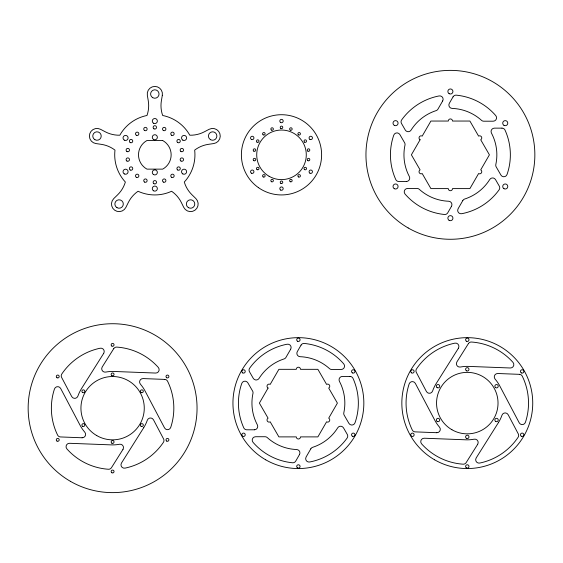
<?xml version="1.0" encoding="UTF-8"?>
<svg xmlns="http://www.w3.org/2000/svg" width="563" height="563" viewBox="0 0 563 563"><rect width="100%" height="100%" fill="white"/><g stroke="black" fill="none" stroke-linecap="round" stroke-linejoin="round"><path stroke-width="0.84" d="M162.32 95.302L161.405 100.643A29.586 29.586 0 0 0 162.665 115.485A40.114 40.114 0 0 1 189.815 135.211A29.586 29.586 0 0 0 204.327 131.826L209.119 129.307A7.601 7.601 0 0 1 219.88 133.684A7.601 7.601 0 0 1 213.75 143.558L208.387 144.339A29.586 29.586 0 0 0 194.664 150.124A40.114 40.114 0 0 1 184.291 182.039A29.586 29.586 0 0 0 191.997 194.798L195.875 198.577A7.601 7.601 0 0 1 195.03 210.168A7.601 7.601 0 0 1 183.749 207.381L181.349 202.525A29.586 29.586 0 0 0 171.602 191.258A40.114 40.114 0 0 1 138.048 191.258A29.586 29.586 0 0 0 128.301 202.525L125.901 207.381A7.601 7.601 0 0 1 114.62 210.168A7.601 7.601 0 0 1 113.775 198.577L117.653 194.798A29.586 29.586 0 0 0 125.359 182.039A40.114 40.114 0 0 1 114.986 150.124A29.586 29.586 0 0 0 101.263 144.339L95.9 143.558A7.601 7.601 0 0 1 89.77 133.684A7.601 7.601 0 0 1 100.531 129.307L105.323 131.826A29.586 29.586 0 0 0 119.835 135.211A40.114 40.114 0 0 1 146.985 115.485A29.586 29.586 0 0 0 148.245 100.643L147.337 95.302A7.601 7.601 0 0 1 154.825 86.42A7.601 7.601 0 0 1 162.32 95.302M268.079 388.048L259.381 403.108L268.079 418.168A2.111 2.111 0 0 0 267.305 421.054A2.111 2.111 0 0 0 270.191 421.828L278.889 436.888L296.279 436.888A2.111 2.111 0 0 0 298.39 438.999A2.111 2.111 0 0 0 300.501 436.888L317.891 436.888L326.589 421.828A2.111 2.111 0 0 0 329.475 421.054A2.111 2.111 0 0 0 328.701 418.168L337.399 403.108L328.701 388.048A2.111 2.111 0 0 0 329.475 385.162A2.111 2.111 0 0 0 326.589 384.388L317.891 369.328L300.501 369.328A2.111 2.111 0 0 0 298.39 367.217A2.111 2.111 0 0 0 296.279 369.328L278.889 369.328L270.191 384.388A2.111 2.111 0 0 0 267.305 385.162A2.111 2.111 0 0 0 268.079 388.048M290.677 349.229L285.955 357.399A3.378 3.378 0 0 1 284.069 358.92A46.447 46.447 0 0 0 259.05 378.42A3.378 3.378 0 0 1 253.259 378.315L249.5 371.798A3.378 3.378 0 0 1 249.683 368.139A59.959 59.959 0 0 1 287.116 344.218A3.378 3.378 0 0 1 290.677 349.229M301.057 345.112L297.299 351.629A3.378 3.378 0 0 0 300.1 356.696A46.447 46.447 0 0 1 329.496 368.617A3.378 3.378 0 0 0 331.755 369.483L341.192 369.483A3.378 3.378 0 0 0 343.754 363.895A59.959 59.959 0 0 0 304.316 343.444A3.378 3.378 0 0 0 301.057 345.112M420.089 139.765L411.391 154.825L420.089 169.885A2.111 2.111 0 0 0 419.315 172.771A2.111 2.111 0 0 0 422.201 173.545L430.899 188.605L448.289 188.605A2.111 2.111 0 0 0 450.4 190.716A2.111 2.111 0 0 0 452.511 188.605L469.901 188.605L478.599 173.545A2.111 2.111 0 0 0 481.485 172.771A2.111 2.111 0 0 0 480.711 169.885L489.409 154.825L480.711 139.765A2.111 2.111 0 0 0 481.485 136.879A2.111 2.111 0 0 0 478.599 136.105L469.901 121.045L452.511 121.045A2.111 2.111 0 0 0 450.4 118.934A2.111 2.111 0 0 0 448.289 121.045L430.899 121.045L422.201 136.105A2.111 2.111 0 0 0 419.315 136.879A2.111 2.111 0 0 0 420.089 139.765M442.687 100.939L437.965 109.116A3.378 3.378 0 0 1 436.079 110.637A46.447 46.447 0 0 0 411.06 130.137A3.378 3.378 0 0 1 405.269 130.032L401.51 123.515A3.378 3.378 0 0 1 401.693 119.856A59.959 59.959 0 0 1 439.126 95.935A3.378 3.378 0 0 1 442.687 100.939M453.067 96.829L449.309 103.346A3.378 3.378 0 0 0 452.11 108.406A46.447 46.447 0 0 1 481.506 120.334A3.378 3.378 0 0 0 483.765 121.2L493.209 121.2A3.378 3.378 0 0 0 495.764 115.612A59.959 59.959 0 0 0 456.326 95.161A3.378 3.378 0 0 0 453.067 96.829M299.481 454.587L295.723 461.104A3.378 3.378 0 0 1 292.464 462.772A59.959 59.959 0 0 1 253.026 442.321A3.378 3.378 0 0 1 255.588 436.733L265.025 436.733A3.378 3.378 0 0 1 267.284 437.599A46.447 46.447 0 0 0 296.68 449.527A3.378 3.378 0 0 1 299.481 454.587M310.825 448.817L306.103 456.994A3.378 3.378 0 0 0 309.664 461.998A59.959 59.959 0 0 0 347.097 438.077A3.378 3.378 0 0 0 347.28 434.418L343.521 427.901A3.378 3.378 0 0 0 337.73 427.796A46.447 46.447 0 0 1 312.711 447.296A3.378 3.378 0 0 0 310.825 448.817M451.491 206.304L447.733 212.821A3.378 3.378 0 0 1 444.474 214.489A59.959 59.959 0 0 1 405.036 194.038A3.378 3.378 0 0 1 407.598 188.45L417.035 188.45A3.378 3.378 0 0 1 419.294 189.316A46.447 46.447 0 0 0 448.69 201.244A3.378 3.378 0 0 1 451.491 206.304M462.835 200.534L458.113 208.711A3.378 3.378 0 0 0 461.674 213.715A59.959 59.959 0 0 0 499.107 189.794A3.378 3.378 0 0 0 499.29 186.135L495.531 179.618A3.378 3.378 0 0 0 489.74 179.513A46.447 46.447 0 0 1 464.721 199.013A3.378 3.378 0 0 0 462.835 200.534M103.712 353.332L81.508 388.611A36.736 36.736 0 0 0 77.905 396.106A3.378 3.378 0 0 1 71.726 396.57L61.627 377.435A3.378 3.378 0 0 1 61.817 373.973A61.226 61.226 0 0 1 100.165 348.223A3.378 3.378 0 0 1 103.712 353.332M113.733 348.666L102.213 366.977A3.378 3.378 0 0 0 105.703 372.094A36.736 36.736 0 0 1 114 371.467L155.648 373.058A3.378 3.378 0 0 0 158.302 367.435A61.226 61.226 0 0 0 116.83 347.097A3.378 3.378 0 0 0 113.733 348.666M122.987 449.373L111.467 467.684A3.378 3.378 0 0 1 108.37 469.253A61.226 61.226 0 0 1 66.898 448.915A3.378 3.378 0 0 1 69.552 443.292L111.2 444.883A36.736 36.736 0 0 0 119.497 444.256A3.378 3.378 0 0 1 122.987 449.373M143.692 427.739L121.488 463.018A3.378 3.378 0 0 0 125.035 468.127A61.226 61.226 0 0 0 163.383 442.377A3.378 3.378 0 0 0 163.573 438.915L153.474 419.78A3.378 3.378 0 0 0 147.295 420.244A36.736 36.736 0 0 1 143.692 427.739M458.402 348.265L436.198 383.544A36.736 36.736 0 0 0 432.595 391.039A3.378 3.378 0 0 1 426.416 391.503L416.317 372.368A3.378 3.378 0 0 1 416.507 368.906A61.226 61.226 0 0 1 454.855 343.156A3.378 3.378 0 0 1 458.402 348.265M468.423 343.599L456.903 361.91A3.378 3.378 0 0 0 460.393 367.027A36.736 36.736 0 0 1 468.69 366.4L510.338 367.991A3.378 3.378 0 0 0 512.992 362.368A61.226 61.226 0 0 0 471.52 342.03A3.378 3.378 0 0 0 468.423 343.599M477.677 444.306L466.157 462.617A3.378 3.378 0 0 1 463.06 464.186A61.226 61.226 0 0 1 421.588 443.848A3.378 3.378 0 0 1 424.242 438.225L465.89 439.816A36.736 36.736 0 0 0 474.187 439.189A3.378 3.378 0 0 1 477.677 444.306M498.382 422.672L476.178 457.951A3.378 3.378 0 0 0 479.725 463.06A61.226 61.226 0 0 0 518.073 437.31A3.378 3.378 0 0 0 518.263 433.848L508.164 414.713A3.378 3.378 0 0 0 501.985 415.177A36.736 36.736 0 0 1 498.382 422.672M501.957 128.139L494.441 128.139A3.378 3.378 0 0 0 491.45 133.1A46.447 46.447 0 0 1 495.827 164.516A3.378 3.378 0 0 0 496.2 166.908L500.922 175.086A3.378 3.378 0 0 0 507.038 174.502A59.959 59.959 0 0 0 505.039 130.123A3.378 3.378 0 0 0 501.957 128.139M162.686 140.518L146.964 140.518A16.327 16.327 0 0 0 146.964 169.132L162.686 169.132A16.327 16.327 0 0 0 162.686 140.518M406.359 181.511L398.843 181.511A3.378 3.378 0 0 1 395.761 179.527A59.959 59.959 0 0 1 393.762 135.148A3.378 3.378 0 0 1 399.878 134.564L404.6 142.742A3.378 3.378 0 0 1 404.973 145.134A46.447 46.447 0 0 0 409.35 176.55A3.378 3.378 0 0 1 406.359 181.511M349.947 376.422L342.431 376.422A3.378 3.378 0 0 0 339.44 381.383A46.447 46.447 0 0 1 343.817 412.799A3.378 3.378 0 0 0 344.19 415.191L348.912 423.369A3.378 3.378 0 0 0 355.028 422.785A59.959 59.959 0 0 0 353.029 378.406A3.378 3.378 0 0 0 349.947 376.422M254.349 429.794L246.833 429.794A3.378 3.378 0 0 1 243.751 427.81A59.959 59.959 0 0 1 241.752 383.431A3.378 3.378 0 0 1 247.868 382.847L252.59 391.025A3.378 3.378 0 0 1 252.963 393.417A46.447 46.447 0 0 0 257.34 424.833A3.378 3.378 0 0 1 254.349 429.794M519.396 374.339L497.776 373.508A3.378 3.378 0 0 0 495.088 379.096A36.736 36.736 0 0 1 499.782 385.965L519.234 422.834A3.378 3.378 0 0 0 525.427 422.313A61.226 61.226 0 0 0 522.302 376.225A3.378 3.378 0 0 0 519.396 374.339M164.706 379.406L143.086 378.575A3.378 3.378 0 0 0 140.398 384.163A36.736 36.736 0 0 1 145.092 391.032L164.544 427.901A3.378 3.378 0 0 0 170.737 427.38A61.226 61.226 0 0 0 167.612 381.292A3.378 3.378 0 0 0 164.706 379.406M436.804 432.708L415.184 431.877A3.378 3.378 0 0 1 412.278 429.991A61.226 61.226 0 0 1 409.153 383.903A3.378 3.378 0 0 1 415.346 383.382L434.798 420.251A36.736 36.736 0 0 0 439.492 427.12A3.378 3.378 0 0 1 436.804 432.708M82.114 437.775L60.494 436.944A3.378 3.378 0 0 1 57.588 435.058A61.226 61.226 0 0 1 54.463 388.97A3.378 3.378 0 0 1 60.656 388.449L80.108 425.318A36.736 36.736 0 0 0 84.802 432.187A3.378 3.378 0 0 1 82.114 437.775M265.666 459.788A65.449 65.449 0 0 0 363.839 403.108A65.449 65.449 0 0 0 265.666 346.428A65.449 65.449 0 0 0 265.666 459.788M242.695 436.241A1.689 1.689 0 0 0 245.229 434.777A1.689 1.689 0 0 0 242.695 433.313A1.689 1.689 0 0 0 242.695 436.241M352.396 372.903A1.689 1.689 0 0 0 354.929 371.439A1.689 1.689 0 0 0 352.396 369.975A1.689 1.689 0 0 0 352.396 372.903M352.396 436.241A1.689 1.689 0 0 0 354.929 434.777A1.689 1.689 0 0 0 352.396 433.313A1.689 1.689 0 0 0 352.396 436.241M297.546 467.909A1.689 1.689 0 0 0 300.079 466.445A1.689 1.689 0 0 0 297.546 464.982A1.689 1.689 0 0 0 297.546 467.909M242.695 372.903A1.689 1.689 0 0 0 245.229 371.439A1.689 1.689 0 0 0 242.695 369.975A1.689 1.689 0 0 0 242.695 372.903M297.546 341.234A1.689 1.689 0 0 0 300.079 339.771A1.689 1.689 0 0 0 297.546 338.307A1.689 1.689 0 0 0 297.546 341.234M434.566 459.788A65.449 65.449 0 0 0 532.739 403.108A65.449 65.449 0 0 0 434.566 346.428A65.449 65.449 0 0 0 434.566 459.788M411.595 436.241A1.689 1.689 0 0 0 414.129 434.777A1.689 1.689 0 0 0 411.595 433.313A1.689 1.689 0 0 0 411.595 436.241M521.296 372.903A1.689 1.689 0 0 0 523.829 371.439A1.689 1.689 0 0 0 521.296 369.975A1.689 1.689 0 0 0 521.296 372.903M521.296 436.241A1.689 1.689 0 0 0 523.829 434.777A1.689 1.689 0 0 0 521.296 433.313A1.689 1.689 0 0 0 521.296 436.241M466.445 467.909A1.689 1.689 0 0 0 468.979 466.445A1.689 1.689 0 0 0 466.445 464.982A1.689 1.689 0 0 0 466.445 467.909M411.469 372.819A1.689 1.689 0 0 0 414.122 371.594A1.689 1.689 0 0 0 411.729 369.905A1.689 1.689 0 0 0 411.469 372.819M466.445 341.234A1.689 1.689 0 0 0 468.979 339.771A1.689 1.689 0 0 0 466.445 338.307A1.689 1.689 0 0 0 466.445 341.234M495.574 387.597A1.689 1.689 0 0 0 498.227 386.373A1.689 1.689 0 0 0 495.834 384.684A1.689 1.689 0 0 0 495.574 387.597M495.7 421.462A1.689 1.689 0 0 0 498.234 419.998A1.689 1.689 0 0 0 495.7 418.534A1.689 1.689 0 0 0 495.7 421.462M466.445 438.352A1.689 1.689 0 0 0 468.979 436.888A1.689 1.689 0 0 0 466.445 435.424A1.689 1.689 0 0 0 466.445 438.352M437.191 421.462A1.689 1.689 0 0 0 439.724 419.998A1.689 1.689 0 0 0 437.191 418.534A1.689 1.689 0 0 0 437.191 421.462M437.064 387.597A1.689 1.689 0 0 0 439.717 386.373A1.689 1.689 0 0 0 437.324 384.684A1.689 1.689 0 0 0 437.064 387.597M466.445 370.792A1.689 1.689 0 0 0 468.979 369.328A1.689 1.689 0 0 0 466.445 367.864A1.689 1.689 0 0 0 466.445 370.792M451.92 429.731A30.74 30.74 0 0 0 498.03 403.108A30.74 30.74 0 0 0 451.92 376.485A30.74 30.74 0 0 0 451.92 429.731M258.403 187.62A40.114 40.114 0 0 0 321.452 158.428A40.114 40.114 0 0 0 264.645 118.427A40.114 40.114 0 0 0 258.403 187.62M309.91 139.399A1.689 1.689 0 0 0 312.444 137.935A1.689 1.689 0 0 0 309.91 136.471A1.689 1.689 0 0 0 309.91 139.399M309.91 173.179A1.689 1.689 0 0 0 312.444 171.715A1.689 1.689 0 0 0 309.91 170.251A1.689 1.689 0 0 0 309.91 173.179M280.656 190.069A1.689 1.689 0 0 0 283.189 188.605A1.689 1.689 0 0 0 280.656 187.141A1.689 1.689 0 0 0 280.656 190.069M251.401 173.179A1.689 1.689 0 0 0 253.934 171.715A1.689 1.689 0 0 0 251.401 170.251A1.689 1.689 0 0 0 251.401 173.179M251.401 139.399A1.689 1.689 0 0 0 253.934 137.935A1.689 1.689 0 0 0 251.401 136.471A1.689 1.689 0 0 0 251.401 139.399M280.656 122.509A1.689 1.689 0 0 0 283.189 121.045A1.689 1.689 0 0 0 280.656 119.581A1.689 1.689 0 0 0 280.656 122.509M304.541 169.583A1.267 1.267 0 0 0 306.532 168.661A1.267 1.267 0 0 0 304.738 167.401A1.267 1.267 0 0 0 304.541 169.583M257.101 169.646A1.267 1.267 0 0 0 259.001 168.548A1.267 1.267 0 0 0 257.101 167.45A1.267 1.267 0 0 0 257.101 169.646M263.224 176.951A1.267 1.267 0 0 0 265.124 175.853A1.267 1.267 0 0 0 263.224 174.755A1.267 1.267 0 0 0 263.224 176.951M253.836 151.158A1.267 1.267 0 0 0 255.736 150.061A1.267 1.267 0 0 0 253.836 148.963A1.267 1.267 0 0 0 253.836 151.158M257.002 142.136A1.267 1.267 0 0 0 258.994 141.214A1.267 1.267 0 0 0 257.2 139.955A1.267 1.267 0 0 0 257.002 142.136M263.132 134.838A1.267 1.267 0 0 0 265.117 133.917A1.267 1.267 0 0 0 263.329 132.65A1.267 1.267 0 0 0 263.132 134.838M280.768 128.413A1.267 1.267 0 0 0 282.76 127.491A1.267 1.267 0 0 0 280.965 126.232A1.267 1.267 0 0 0 280.768 128.413M290.255 130.13A1.267 1.267 0 0 0 292.155 129.033A1.267 1.267 0 0 0 290.255 127.935A1.267 1.267 0 0 0 290.255 130.13M298.51 134.895A1.267 1.267 0 0 0 300.41 133.797A1.267 1.267 0 0 0 298.51 132.706A1.267 1.267 0 0 0 298.51 134.895M304.541 142.136A1.267 1.267 0 0 0 306.532 141.214A1.267 1.267 0 0 0 304.738 139.955A1.267 1.267 0 0 0 304.541 142.136M307.898 160.687A1.267 1.267 0 0 0 309.798 159.589A1.267 1.267 0 0 0 307.898 158.499A1.267 1.267 0 0 0 307.898 160.687M307.898 151.158A1.267 1.267 0 0 0 309.798 150.061A1.267 1.267 0 0 0 307.898 148.963A1.267 1.267 0 0 0 307.898 151.158M253.836 160.687A1.267 1.267 0 0 0 255.736 159.589A1.267 1.267 0 0 0 253.836 158.499A1.267 1.267 0 0 0 253.836 160.687M271.479 181.715A1.267 1.267 0 0 0 273.379 180.617A1.267 1.267 0 0 0 271.479 179.52A1.267 1.267 0 0 0 271.479 181.715M280.867 183.369A1.267 1.267 0 0 0 282.767 182.271A1.267 1.267 0 0 0 280.867 181.173A1.267 1.267 0 0 0 280.867 183.369M290.255 181.715A1.267 1.267 0 0 0 292.155 180.617A1.267 1.267 0 0 0 290.255 179.52A1.267 1.267 0 0 0 290.255 181.715M298.51 176.951A1.267 1.267 0 0 0 300.41 175.853A1.267 1.267 0 0 0 298.51 174.755A1.267 1.267 0 0 0 298.51 176.951M271.387 130.067A1.267 1.267 0 0 0 273.372 129.145A1.267 1.267 0 0 0 271.584 127.885A1.267 1.267 0 0 0 271.387 130.067M269.107 176.289A24.786 24.786 0 0 0 306.286 154.825A24.786 24.786 0 0 0 269.107 133.361A24.786 24.786 0 0 0 269.107 176.289M70.375 481.309A84.45 84.45 0 0 0 197.05 408.175A84.45 84.45 0 0 0 70.375 335.041A84.45 84.45 0 0 0 70.375 481.309M57.025 441.096A1.443 1.443 0 0 0 59.192 439.844A1.443 1.443 0 0 0 57.025 438.591A1.443 1.443 0 0 0 57.025 441.096M166.732 441.096A1.443 1.443 0 0 0 168.893 439.844A1.443 1.443 0 0 0 166.732 438.591A1.443 1.443 0 0 0 166.732 441.096M111.882 472.765A1.443 1.443 0 0 0 114.043 471.512A1.443 1.443 0 0 0 111.882 470.26A1.443 1.443 0 0 0 111.882 472.765M141.13 426.318A1.443 1.443 0 0 0 143.298 425.065A1.443 1.443 0 0 0 141.13 423.812A1.443 1.443 0 0 0 141.13 426.318M111.882 443.208A1.443 1.443 0 0 0 114.043 441.955A1.443 1.443 0 0 0 111.882 440.702A1.443 1.443 0 0 0 111.882 443.208M82.627 426.318A1.443 1.443 0 0 0 84.788 425.065A1.443 1.443 0 0 0 82.627 423.812A1.443 1.443 0 0 0 82.627 426.318M96.766 435.6A31.669 31.669 0 0 0 144.269 408.175A31.669 31.669 0 0 0 96.766 380.75A31.669 31.669 0 0 0 96.766 435.6M166.732 377.759A1.443 1.443 0 0 0 168.893 376.506A1.443 1.443 0 0 0 166.732 375.254A1.443 1.443 0 0 0 166.732 377.759M57.025 377.759A1.443 1.443 0 0 0 59.192 376.506A1.443 1.443 0 0 0 57.025 375.254A1.443 1.443 0 0 0 57.025 377.759M111.882 346.09A1.443 1.443 0 0 0 114.043 344.837A1.443 1.443 0 0 0 111.882 343.585A1.443 1.443 0 0 0 111.882 346.09M141.13 392.538A1.443 1.443 0 0 0 143.298 391.285A1.443 1.443 0 0 0 141.13 390.032A1.443 1.443 0 0 0 141.13 392.538M82.627 392.538A1.443 1.443 0 0 0 84.788 391.285A1.443 1.443 0 0 0 82.627 390.032A1.443 1.443 0 0 0 82.627 392.538M111.882 375.648A1.443 1.443 0 0 0 114.043 374.395A1.443 1.443 0 0 0 111.882 373.142A1.443 1.443 0 0 0 111.882 375.648M408.175 227.959A84.45 84.45 0 0 0 534.85 154.825A84.45 84.45 0 0 0 408.175 81.691A84.45 84.45 0 0 0 408.175 227.959M503.984 125.352A2.534 2.534 0 0 0 507.784 123.156A2.534 2.534 0 0 0 503.984 120.961A2.534 2.534 0 0 0 503.984 125.352M503.984 188.689A2.534 2.534 0 0 0 507.784 186.494A2.534 2.534 0 0 0 503.984 184.298A2.534 2.534 0 0 0 503.984 188.689M449.133 220.358A2.534 2.534 0 0 0 452.933 218.162A2.534 2.534 0 0 0 449.133 215.967A2.534 2.534 0 0 0 449.133 220.358M394.283 188.689A2.534 2.534 0 0 0 398.083 186.494A2.534 2.534 0 0 0 394.283 184.298A2.534 2.534 0 0 0 394.283 188.689M394.283 125.352A2.534 2.534 0 0 0 398.083 123.156A2.534 2.534 0 0 0 394.283 120.961A2.534 2.534 0 0 0 394.283 125.352M449.133 93.683A2.534 2.534 0 0 0 452.933 91.487A2.534 2.534 0 0 0 449.133 89.292A2.534 2.534 0 0 0 449.133 93.683M124.303 173.911A2.534 2.534 0 0 0 128.104 171.715A2.534 2.534 0 0 0 124.303 169.519A2.534 2.534 0 0 0 124.303 173.911M153.558 190.801A2.534 2.534 0 0 0 157.358 188.605A2.534 2.534 0 0 0 153.558 186.409A2.534 2.534 0 0 0 153.558 190.801M182.813 173.911A2.534 2.534 0 0 0 186.613 171.715A2.534 2.534 0 0 0 182.813 169.519A2.534 2.534 0 0 0 182.813 173.911M182.813 140.131A2.534 2.534 0 0 0 186.613 137.935A2.534 2.534 0 0 0 182.813 135.739A2.534 2.534 0 0 0 182.813 140.131M124.303 140.131A2.534 2.534 0 0 0 128.104 137.935A2.534 2.534 0 0 0 124.303 135.739A2.534 2.534 0 0 0 124.303 140.131M153.558 123.241A2.534 2.534 0 0 0 157.358 121.045A2.534 2.534 0 0 0 153.558 118.849A2.534 2.534 0 0 0 153.558 123.241M210.541 139.694A4.223 4.223 0 0 0 216.875 136.035A4.223 4.223 0 0 0 210.541 132.375A4.223 4.223 0 0 0 210.541 139.694M188.45 207.67A4.223 4.223 0 0 0 194.784 204.017A4.223 4.223 0 0 0 188.45 200.358A4.223 4.223 0 0 0 188.45 207.67M116.977 207.67A4.223 4.223 0 0 0 123.311 204.017A4.223 4.223 0 0 0 116.977 200.358A4.223 4.223 0 0 0 116.977 207.67M94.887 139.694A4.223 4.223 0 0 0 101.22 136.035A4.223 4.223 0 0 0 94.887 132.375A4.223 4.223 0 0 0 94.887 139.694M152.714 97.681A4.223 4.223 0 0 0 159.047 94.021A4.223 4.223 0 0 0 152.714 90.362A4.223 4.223 0 0 0 152.714 97.681M144.592 130.496A1.689 1.689 0 0 0 147.126 129.033A1.689 1.689 0 0 0 144.592 127.569A1.689 1.689 0 0 0 144.592 130.496M130.215 142.566A1.689 1.689 0 0 0 132.748 141.102A1.689 1.689 0 0 0 130.215 139.638A1.689 1.689 0 0 0 130.215 142.566M126.949 161.053A1.689 1.689 0 0 0 129.483 159.589A1.689 1.689 0 0 0 126.949 158.126A1.689 1.689 0 0 0 126.949 161.053M136.337 177.31A1.689 1.689 0 0 0 138.871 175.853A1.689 1.689 0 0 0 136.337 174.389A1.689 1.689 0 0 0 136.337 177.31M153.854 183.651A1.689 1.689 0 0 0 156.507 182.426A1.689 1.689 0 0 0 154.114 180.737A1.689 1.689 0 0 0 153.854 183.651M171.624 177.31A1.689 1.689 0 0 0 174.157 175.853A1.689 1.689 0 0 0 171.624 174.389A1.689 1.689 0 0 0 171.624 177.31M181.012 161.053A1.689 1.689 0 0 0 183.545 159.589A1.689 1.689 0 0 0 181.012 158.126A1.689 1.689 0 0 0 181.012 161.053M177.753 142.566A1.689 1.689 0 0 0 180.287 141.102A1.689 1.689 0 0 0 177.753 139.638A1.689 1.689 0 0 0 177.753 142.566M163.369 130.496A1.689 1.689 0 0 0 165.902 129.033A1.689 1.689 0 0 0 163.369 127.569A1.689 1.689 0 0 0 163.369 130.496M153.981 128.843A1.689 1.689 0 0 0 156.514 127.379A1.689 1.689 0 0 0 153.981 125.915A1.689 1.689 0 0 0 153.981 128.843M136.337 135.261A1.689 1.689 0 0 0 138.871 133.797A1.689 1.689 0 0 0 136.337 132.34A1.689 1.689 0 0 0 136.337 135.261M180.885 151.44A1.689 1.689 0 0 0 183.538 150.208A1.689 1.689 0 0 0 181.145 148.526A1.689 1.689 0 0 0 180.885 151.44M171.624 135.261A1.689 1.689 0 0 0 174.157 133.797A1.689 1.689 0 0 0 171.624 132.34A1.689 1.689 0 0 0 171.624 135.261M126.949 151.524A1.689 1.689 0 0 0 129.483 150.061A1.689 1.689 0 0 0 126.949 148.597A1.689 1.689 0 0 0 126.949 151.524M153.368 174.46A2.534 2.534 0 0 0 157.351 172.616A2.534 2.534 0 0 0 153.762 170.089A2.534 2.534 0 0 0 153.368 174.46M130.215 170.012A1.689 1.689 0 0 0 132.748 168.548A1.689 1.689 0 0 0 130.215 167.084A1.689 1.689 0 0 0 130.215 170.012M144.592 182.081A1.689 1.689 0 0 0 147.126 180.617A1.689 1.689 0 0 0 144.592 179.154A1.689 1.689 0 0 0 144.592 182.081M177.753 170.012A1.689 1.689 0 0 0 180.287 168.548A1.689 1.689 0 0 0 177.753 167.084A1.689 1.689 0 0 0 177.753 170.012M163.369 182.081A1.689 1.689 0 0 0 165.902 180.617A1.689 1.689 0 0 0 163.369 179.154A1.689 1.689 0 0 0 163.369 182.081M153.558 139.455A2.534 2.534 0 0 0 157.358 137.259A2.534 2.534 0 0 0 153.558 135.064A2.534 2.534 0 0 0 153.558 139.455"/></g></svg>
